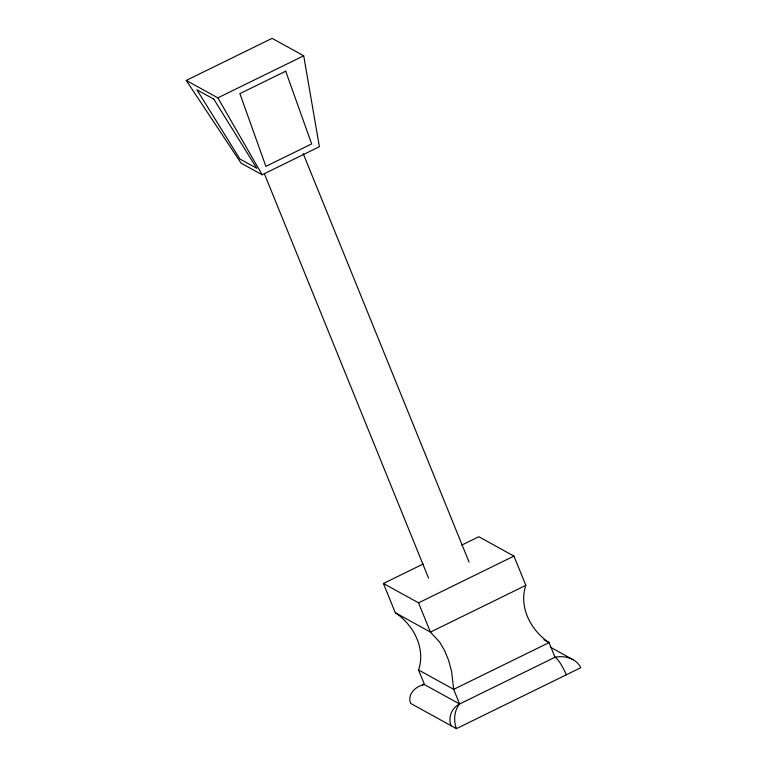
<?xml version="1.0" encoding="UTF-8"?>
<svg xmlns="http://www.w3.org/2000/svg" width="767" height="767" viewBox="0 0 767 767"><rect width="100%" height="100%" fill="white"/><g stroke="black" fill="none" stroke-linecap="round" stroke-linejoin="round"><path stroke-width="1.15" d="M422.636 685.104A16.519 3.662 63.9 0 1 424.506 684.615C416.002 685.851 406.893 694.279 410.652 703.397L456.413 728.65L580.753 667.721C576.42 658.326 564.474 655.286 555.02 657.242L459.615 703.991L424.506 684.615L418.561 669.984C425.896 648.259 413.499 624.837 395.312 612.737L383.433 583.476L423.096 564.042M461.676 545.126L478.829 536.727L513.948 556.094L525.826 585.365C518.492 607.09 530.889 630.512 549.076 642.602L555.02 657.242A16.519 3.662 63.9 0 1 566.286 674.807M395.312 612.737L430.431 632.113L439.596 642.027L444.659 650.665L448.714 660.636L451.629 671.643L453.68 689.36L459.615 703.991C454.064 710.741 453.431 720.644 456.413 728.65M186.247 80.43L272.103 38.35L303.713 55.79L319.388 146.718L262.151 174.771L241.078 163.15L186.247 80.43L217.847 97.86L262.151 174.771M217.847 97.86L303.713 55.79M383.433 583.476L418.552 602.852L513.948 556.094M525.826 585.365L430.431 632.113L418.552 602.852M543.908 639.755L549.076 642.602L453.68 689.36L418.561 669.984M550.265 647.108L573.045 659.668M303.186 153.563L469.068 562.077M264.5 174.061L428.571 578.136M451.092 725.716A16.519 15.359 -61.1 0 1 459.615 703.991M285.679 71.197L239.889 93.641L265.881 166.372L311.67 143.928L285.679 71.197M213.782 99.116L196.927 89.816L239.889 158.99L256.744 168.289L213.782 99.116"/></g></svg>
